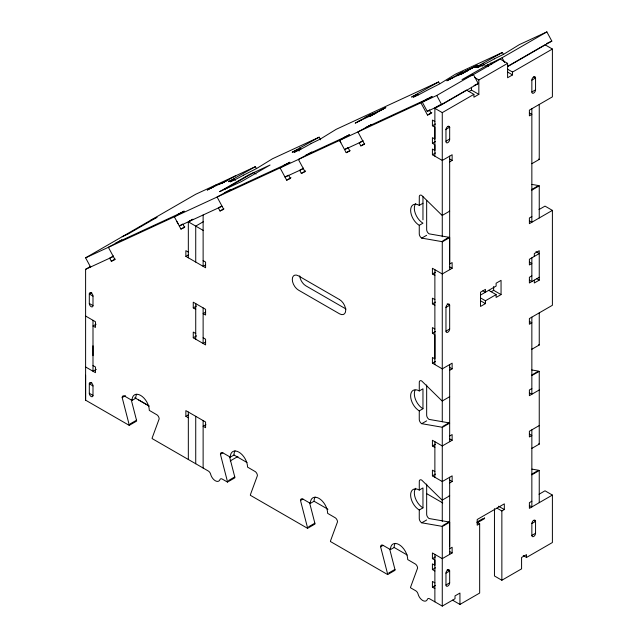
<?xml version="1.0" encoding="UTF-8"?>
<svg xmlns="http://www.w3.org/2000/svg" width="638" height="638" viewBox="0 0 638 638"><rect width="100%" height="100%" fill="white"/><g stroke="black" fill="none" stroke-linecap="round" stroke-linejoin="round"><path stroke-width="0.96" d="M131.308 400.026L136.516 420.219A3.485 2.01 60 0 1 136.62 421.088L129.219 425.363L85.604 400.178L85.604 269.324L90.532 266.477M92.996 355.669L92.996 345.78M449.67 161.861L452.135 160.441L452.135 154.747L442.27 160.441L432.412 154.747L432.412 149.053L434.877 150.472L434.877 144.738L432.412 143.319L432.412 137.625L434.877 139.044L434.877 127.185L432.412 125.766L432.412 120.072L434.877 121.491M449.67 546.351L449.67 522.259L442.278 526.533L442.27 606.1L429.677 598.827A3.485 2.01 60 0 0 427.356 599.385A6.97 4.027 60 0 1 422.707 600.494A6.97 4.027 60 0 1 418.057 594.018A3.485 2.01 60 0 0 415.729 590.78L410.529 587.773A3.501 2.018 60 0 1 410.633 587.016L417.579 568.115A3.485 2.01 60 0 0 415.561 564.151L407.714 559.582A12.202 7.042 60 0 0 399.085 544.629A12.202 7.042 60 0 0 390.456 549.613L383.063 545.346A3.485 2.01 60 0 0 380.599 546.766L387.537 573.69A3.485 2.01 60 0 1 387.641 574.559L395.042 570.292A3.485 2.01 60 0 0 394.938 569.415L389.73 549.23M449.67 269.691L449.67 237.575L442.278 241.842L442.27 421.79M442.278 241.842A3.485 2.01 60 0 0 441.568 241.555L421.726 238.118A3.485 2.01 60 0 1 419.262 233.851L419.262 225.31A12.202 7.042 60 0 1 410.633 210.365A12.202 7.042 60 0 1 419.262 205.38L419.302 196.344A3.485 2.01 60 0 1 421.726 195.411L441.568 214.886A3.485 2.01 60 0 0 442.278 215.413L449.67 211.146A3.485 2.01 60 0 1 449.311 210.907M426.662 384.953L426.662 415.147A3.485 2.01 60 0 0 429.127 419.413L448.969 422.85A3.485 2.01 60 0 1 449.67 423.138L442.278 427.412A3.485 2.01 60 0 0 441.568 427.117L421.726 423.688A3.485 2.01 60 0 1 419.262 419.413L419.262 410.872A12.202 7.042 60 0 1 410.633 395.927A12.202 7.042 60 0 1 419.262 390.942L419.302 381.907A3.485 2.01 60 0 1 421.726 380.982L441.568 400.457A3.501 2.026 60 0 0 442.278 400.983L449.67 396.708A3.501 2.026 60 0 1 449.311 396.477M442.278 526.533A3.485 2.01 60 0 0 441.568 526.246L421.726 522.809A3.485 2.01 60 0 1 419.262 518.534L419.262 509.993A12.202 7.042 60 0 1 410.633 495.048A12.202 7.042 60 0 1 419.262 490.064L419.302 481.036A3.485 2.01 60 0 1 421.726 480.103L441.568 499.578A3.501 2.026 60 0 0 442.278 500.104L449.67 495.83A3.501 2.026 60 0 1 449.136 495.455M231.738 180.618L234.465 178.991L235.294 180.522M414.963 95.899L417.691 94.272L411.59 97.048L438.609 81.959L439.43 83.49M90.548 267.035L85.604 257.832L195.73 194.255L255.383 166.67L256.213 168.209M217.103 184.374L207.238 190.068L213.371 186.95M119.442 241.339L121.906 239.912L108.38 247.305L85.604 257.832M224.361 181.862L221.896 183.289L235.422 175.897M178.082 214.224L184.207 211.106L174.349 216.8L108.38 247.305L114.976 259.578L111.315 261.269L109.664 258.199L113.516 255.982M89.304 267.194L90.779 266.341M224.903 189.199L253.669 172.587L256.133 174.014M228.165 191.073L230.629 189.645M111.315 261.269L115.167 259.044M361.355 120.04L355.222 123.158L371.22 114.346L368.748 115.765M283.814 165.338L289.947 162.219L280.082 167.914L286.677 180.187L290.346 178.496L288.695 175.426M182.58 224.105L179.294 226.004L222.056 206.241M372.345 114.952L369.88 116.379L385.878 107.567L379.746 110.685M192.955 219.161L188.33 221.833L188.33 257.784M191.751 219.855L188.33 221.833L203.123 230.382M309.462 153.479L311.926 152.059L298.401 159.444L305.004 171.718L301.335 173.408L299.685 170.346L303.536 168.121M365.319 127.656L428.297 98.539L420.897 102.806L174.349 216.8L180.953 229.074L184.805 226.849M221.163 206.329L218.387 207.932L220.038 211.003L223.699 209.304L217.103 197.03L229.712 190.068M343.332 137.824L349.464 134.706L339.599 140.4L340.836 142.697M220.038 211.003L223.89 208.778M368.979 125.957L371.444 124.538L357.918 131.922L364.521 144.196L360.853 145.895L359.202 142.824L363.054 140.599M203.426 221.657L195.73 226.107L195.73 262.066M452.964 77.684L446.831 80.795L462.829 71.99L460.357 73.41M463.962 72.596L461.489 74.024L477.487 65.212L471.354 68.33M288.32 175.219L285.026 177.117L303.353 168.647M91.768 292.555L89.304 293.982L89.304 303.473A2.616 1.507 60 0 0 91.154 306.671A2.616 1.507 60 0 0 92.996 305.602L92.996 296.12A2.616 1.507 60 0 0 91.154 292.914A2.616 1.507 60 0 0 89.304 293.982L92.996 296.12M426.032 99.584L432.157 96.466L422.3 102.16L427.245 111.363L441.695 104.688L478.269 83.57L473.316 74.367L462.048 79.575L487.711 64.972L488.541 66.504M286.677 180.187L290.992 177.699M507.896 66.464L551.822 41.103L546.87 31.9L502.082 57.755L485.885 65.818L487.711 64.972M301.335 173.408L305.65 170.92M422.3 102.16L436.751 95.477L473.316 74.367M471.45 75.707L500.208 59.095L507.609 63.369L507.609 77.748L512.537 74.901L512.537 72.054L552.396 49.038L552.396 96.856L529.388 110.143L529.388 115.837L531.853 114.409L529.388 112.99M347.838 147.705L344.544 149.603L362.87 141.134M339.599 140.4L346.195 152.673L350.047 150.448M360.853 145.895L364.705 143.67M474.736 77.605L478.843 79.973L507.609 63.369M427.245 111.363L429.709 109.943M439.965 104.903L434.877 107.838L434.877 156.166M507.689 66.312L545.004 44.772L552.396 49.038M420.897 102.806L427.5 115.079L431.814 112.591M468.986 91.505L471.45 90.086L478.843 94.352L478.843 79.973M188.33 252.09L185.865 250.67L185.865 256.364L188.641 254.761M473.914 94.352L466.514 90.086L434.877 108.348L442.27 112.623L473.914 94.352L473.914 97.199L478.843 94.352M432.412 125.766L435.491 123.979M96.083 324.232L92.996 326.01L95.461 327.43L95.461 321.735L85.604 316.041M205.588 264.914L203.123 266.333L203.123 214.99M449.67 127.185L445.97 129.323L445.97 141.564A2.616 1.507 -60 0 0 447.82 142.633A2.616 1.507 -60 0 0 449.67 139.435L449.67 127.185L448.028 126.236M531.853 80.125L535.553 77.988L535.553 89.846A2.616 1.507 -60 0 1 533.703 93.052A2.616 1.507 -60 0 1 531.853 91.984L531.853 80.125A2.616 1.507 -60 0 1 533.703 76.919L535.553 77.988A2.616 1.507 -60 0 0 533.703 76.919M432.412 143.319L435.491 141.54M445.97 141.181L449.67 139.044M531.853 91.984L535.553 89.846M432.412 154.747L435.491 152.968M205.588 312.157L203.123 313.585L205.588 315.005L205.588 309.31L193.258 302.197L193.258 307.891L196.552 305.993M96.29 369.354L92.996 371.252L92.996 320.316M91.768 382.385L89.304 383.805L89.304 393.295A2.616 1.507 60 0 0 91.154 396.501A2.616 1.507 60 0 0 92.996 395.432L92.996 385.942A2.616 1.507 60 0 0 91.154 382.744A2.616 1.507 60 0 0 89.304 383.805L92.996 385.942M419.262 205.38L422.962 203.243M195.73 333.514L193.258 332.087L193.258 337.781L196.552 335.883M205.588 342.056L203.123 343.475L203.123 307.891M419.262 225.31L422.962 223.172A12.202 7.042 60 0 1 415.37 213.571A12.202 7.042 60 0 1 415.737 203.586M129.219 425.363A3.485 2.01 60 0 0 129.115 424.485L122.177 397.57L125.463 395.672M539.246 104.449L539.246 159.428L531.853 163.695A3.557 2.05 60 0 1 531.677 163.583M122.177 397.57A3.485 2.01 60 0 1 124.641 396.142L132.034 400.417L135.734 398.279A12.202 7.042 60 0 1 136.699 394.26M421.726 238.118L426.662 235.27M442.804 240.845L448.969 237.28A3.485 2.01 60 0 1 449.67 237.575M531.917 189.39L537.316 186.28M539.246 217.973L539.246 185.857L531.853 190.124A3.485 2.01 60 0 0 531.677 190.028M130.351 423.776L136.516 420.219M539.038 209.559L545.004 206.114L552.396 210.381L552.396 305.283L529.388 318.561L529.388 324.256L531.853 322.836L529.388 321.408M205.899 424.669L203.123 426.272L205.588 427.699L205.588 422.005L185.865 410.617L185.865 416.311L188.641 414.708M449.67 156.166L449.67 263.996L452.135 262.577L452.135 268.271L442.27 273.965L432.412 268.271L432.412 273.965L435.491 272.187M531.853 216.553L529.388 217.973L529.388 223.667L552.396 210.381M434.877 299.589L432.412 298.161L432.412 303.855L435.491 302.077M445.97 307.412L449.67 305.283L449.67 329.001A2.616 1.507 -60 0 1 447.82 332.207A2.616 1.507 -60 0 1 445.97 331.138L445.97 307.412A2.616 1.507 -60 0 1 447.82 304.214A2.616 1.507 -60 0 1 449.67 305.275L447.206 303.855M480.51 295.067L496.117 286.055L496.117 283.208L501.053 280.361L501.053 294.596L496.117 297.436L496.117 294.596L488.724 290.322M491.188 291.749L493.652 290.322L501.053 294.596M480.51 297.914L485.438 300.761L496.117 294.596M229.552 456.752L234.76 476.937A3.485 2.01 60 0 1 234.864 477.814L227.471 482.081A3.485 2.01 60 0 0 227.367 481.212L220.421 454.296L222.885 452.868L230.286 457.135L233.986 455.006A12.202 7.042 60 0 1 235.023 450.859M434.877 329.001L432.412 327.581L432.412 333.275L435.491 331.497M531.853 275.863L529.388 277.283L529.388 282.977L539.246 277.283M485.438 300.761L485.438 303.608L480.51 306.455L480.51 292.22L485.438 289.373L485.438 292.22L482.974 290.8M445.97 331.138L449.67 329.001M534.317 256.404L534.317 253.557L539.246 250.71L539.246 280.13L534.317 282.977L534.317 280.13M230.222 460.923L237.942 456.465M228.603 480.502L234.76 476.937M432.412 333.275L434.877 334.695L434.877 358.899L432.412 357.471L432.412 363.166L435.491 361.387M449.67 370.279L452.135 368.86L452.135 363.166L442.27 368.86L432.412 363.166M419.262 390.942L422.962 388.813L422.962 408.735L419.262 410.872M539.246 312.875L539.246 344.991L531.853 349.265A3.469 2.002 60 0 1 531.677 349.153M421.726 423.688L426.662 420.841M309.645 502.991L314.853 523.176A3.485 2.01 60 0 1 314.957 524.053L307.556 528.32A3.485 2.01 60 0 0 307.452 527.451L300.506 500.527L302.978 499.107L310.371 503.374L314.071 501.245A12.202 7.042 60 0 1 315.108 497.098M442.804 426.407L448.969 422.85M531.917 374.961L537.316 371.842M531.677 448.275A3.485 2.01 60 0 0 531.853 448.386L539.246 444.112L539.246 371.42L531.677 375.599M449.67 436.001L452.135 434.574L452.135 440.268L442.27 445.962L432.412 440.268L432.412 445.962L435.491 444.184M531.853 388.55L529.388 389.978L529.388 395.672L539.246 389.978M308.688 526.733L314.853 523.176M434.877 471.586L432.412 470.158L432.412 475.852L435.491 474.074M419.262 490.064L422.962 487.934L422.962 507.864L419.262 509.993M539.246 425.562L529.388 431.256L529.388 436.95L531.853 435.523L529.388 434.103M449.67 482.974L452.135 481.546L452.135 475.852L442.27 481.546L432.412 475.852M421.726 522.809L426.662 519.962M380.599 546.766L383.063 545.346M390.456 549.613L394.156 547.476A12.202 7.042 60 0 1 395.193 543.337M442.804 525.529L448.969 521.972A3.485 2.01 60 0 1 449.67 522.259M531.917 474.082L537.316 470.964M539.246 502.664L539.246 470.541L531.853 474.816A3.477 2.01 60 0 0 531.677 474.72M388.773 572.972L394.938 569.415M483.285 518.407L477.12 521.972L477.224 522.841L484.617 518.574L484.513 517.697M452.549 600.167L459.942 604.441L479.664 593.053L479.664 523.774L477.2 525.202L477.2 519.507L504.323 503.853L504.323 509.547L501.859 510.966L496.922 508.119M539.038 494.243L545.004 490.805L552.396 495.072L552.396 542.523L526.51 557.468L523.224 555.57M449.67 548.688L452.135 547.26L452.135 552.955L442.27 558.649L432.412 552.963L432.412 558.649L435.491 556.87M531.853 501.237L529.388 502.664L529.388 508.358L552.396 495.072M432.412 558.649L434.877 560.076L434.877 565.292L432.412 563.872L432.412 569.567L435.491 567.788M445.97 573.123L449.67 570.986A2.616 1.507 -60 0 0 447.82 569.917A2.616 1.507 -60 0 0 445.97 573.123L445.97 584.982A2.616 1.507 -60 0 0 447.82 586.051A2.616 1.507 -60 0 0 449.67 582.853L449.67 570.986L447.206 569.567M531.853 523.543L535.553 521.405L535.553 533.264A2.616 1.507 -60 0 1 533.703 536.47A2.616 1.507 -60 0 1 531.853 535.402L531.853 523.543A2.616 1.507 -60 0 1 533.703 520.337L535.553 521.405A2.616 1.507 -60 0 0 533.703 520.337M434.901 582.861L432.412 581.425L432.412 587.12L435.491 585.341M445.97 584.982L449.67 582.853M531.853 535.402L535.553 533.264M442.27 606.1L455.014 598.747L455.014 595.9L459.942 593.053L459.942 604.441M494.458 508.677L494.458 575.97L501.859 580.245L521.581 568.857L521.581 557.468L526.51 554.621L526.51 557.468M255.383 166.67L228.396 181.71L234.465 178.991M320.595 139.802L319.175 137.178L292.188 152.219L298.257 149.491L299.086 151.031M503.222 53.999L502.401 52.46L475.382 67.556L481.483 64.781L482.304 66.312M243.668 175.099L256.604 168.52L272.394 158.806L319.175 137.178M299.007 150.066L300.961 149.077M482.232 65.355L484.178 64.366M438.609 81.959L336.186 129.315L320.396 139.028L311.081 143.566M502.401 52.46L455.612 74.096L439.829 83.809L426.886 90.389A12.202 0.518 -28.3 0 1 418.4 94.871M546.87 31.9L519.412 44.596L503.621 54.31L494.306 58.848M209.703 188.641L228.029 180.171M365.088 117.464L383.406 108.994M456.696 75.109L475.015 66.631M369.665 115.342L374.251 113.229M465.86 70.866L470.437 68.752M357.687 121.73L376.013 113.261M449.304 79.375L467.622 70.906M458.459 75.14L463.044 73.019M150.943 220.11L157.044 217.287L128.286 233.899L122.177 236.722M546.67 43.488L551.822 41.103M115.773 243.03L181.75 212.534M224.496 192.764L287.475 163.647M305.801 155.178L346.992 136.125M478.269 83.57L474.042 85.524M85.604 269.324L113.325 256.508M180.953 229.074L184.613 227.375L182.962 224.313M346.195 152.673L349.863 150.975L348.212 147.904M427.5 115.079L431.16 113.389L429.51 110.318M218.866 184.406L221.617 183.138M295.019 151.964L294.285 152.251A12.186 0.526 -28.2 0 1 294.62 151.716M478.237 67.253L477.511 67.54A12.186 0.526 -28.2 0 1 478.795 66.384M531.933 184.422L538.544 185.562A3.485 2.01 60 0 1 539.246 185.857M448.969 237.28L429.127 233.851A3.485 2.01 60 0 1 426.662 229.576L426.662 200.356M531.781 369.96L538.544 371.133A3.453 1.994 60 0 1 539.07 371.324L539.246 371.42M531.933 469.113L538.544 470.254A3.477 2.01 60 0 1 539.246 470.541M448.969 521.972L429.127 518.534A3.485 2.01 60 0 1 426.662 514.268L426.662 484.075M507.609 69.207L512.537 72.054M507.609 72.054L512.537 74.901M449.67 159.014L452.135 160.441M529.388 220.82L531.853 222.247L531.853 108.723M535.96 251.667L539.246 253.565L529.388 259.251L529.388 264.945L531.853 263.526L529.388 262.098M536.781 278.71L539.246 280.13M529.388 280.13L531.853 281.557L531.853 257.832M449.359 266.668L452.135 268.271M480.51 300.761L485.438 303.608M432.412 273.965L434.877 275.385M432.412 303.855L434.877 305.283M529.388 392.825L531.853 394.244L531.853 317.142M449.359 367.257L452.135 368.86M346.083 309.055L305.849 285.824A8.717 5.032 60 0 1 299.716 275.855M203.123 260.631L205.588 262.059L205.588 267.753L185.865 256.364M449.67 438.848L452.135 440.268M193.258 307.891L195.73 309.31M432.412 445.962L434.877 447.39M529.388 505.511L531.853 506.931L531.853 429.829M498.565 506.221L504.323 509.547M203.123 337.781L205.588 339.209L205.588 344.903L193.258 337.781M449.67 480.127L452.135 481.546M477.2 522.355L479.664 523.774M426.75 493.7L442.732 502.927M89.304 303.473L92.996 305.602M449.67 551.535L452.135 552.955M185.865 416.311L188.33 417.73M92.996 365.558L95.461 366.978L95.461 372.672L85.604 366.978M134.73 397.737L149.268 406.111M138.613 399.938L148.766 405.8M233.986 455.006L247.01 462.526M314.071 501.245L327.94 509.252M394.156 547.476L407.188 555.004M432.412 569.567L434.901 571.002M432.412 587.12L434.877 588.547M89.304 393.295L92.996 395.432M227.471 482.081L222.271 479.082A3.485 2.01 60 0 0 219.943 479.64A6.97 4.027 60 0 1 215.293 480.749A6.97 4.027 60 0 1 210.652 474.273A3.485 2.01 60 0 0 208.323 471.027L152.107 438.577A3.485 2.01 60 0 1 152.211 437.82L159.157 418.919A3.485 2.01 60 0 0 157.139 414.955L149.292 410.378A12.202 7.042 60 0 0 140.663 395.432A12.202 7.042 60 0 0 132.034 400.417M307.556 528.32L250.359 495.295A3.501 2.026 60 0 1 250.463 494.546L257.401 475.645A3.485 2.01 60 0 0 255.391 471.681L247.544 467.104A12.202 7.042 60 0 0 238.915 452.159A12.202 7.042 60 0 0 230.286 457.135M387.641 574.559L330.444 541.534A3.501 2.026 60 0 1 330.548 540.785L337.494 521.884A3.485 2.01 60 0 0 335.476 517.92L327.629 513.343A12.202 7.042 60 0 0 319 498.398A12.202 7.042 60 0 0 310.371 503.374M502.082 57.755L504.674 62.58M490.813 62.971L491.635 64.502M482.862 63.282L484.106 65.586M441.695 104.688L436.751 95.477M299.645 148L300.578 149.723M176.822 221.402L178.058 223.707M501.859 510.966L501.859 580.245M493.652 286.526L493.652 290.322M471.45 87.207L471.45 90.086M449.67 364.593L449.67 441.695M449.67 477.28L449.67 554.382M442.27 112.623L442.27 236.754M442.278 427.412L442.27 521.421M434.877 269.691L434.877 364.593M434.877 441.695L434.877 477.28M434.877 554.382L434.877 601.833M422.962 196.6L422.962 219.847M203.123 420.578L203.123 468.029M195.73 303.624L195.73 339.209M195.73 416.311L195.73 463.754M188.33 412.044L188.33 459.488M85.604 375.28L85.604 400.178M494.426 58.792A12.218 0.526 -28.3 0 1 484.114 64.406M482.296 65.331A12.218 0.526 -28.3 0 1 478.293 67.245M478.891 66.336A12.226 0.502 -28.4 0 1 481.61 64.717M311.472 143.383A12.202 0.558 -28.2 0 1 300.777 149.196M294.7 151.677A12.226 0.502 -28.4 0 1 298.409 149.428M243.676 175.099A12.202 0.51 -28.3 0 1 235.199 179.581M418.568 94.775A12.194 0.51 -28.2 0 1 413.775 97M299.062 150.034A12.21 0.51 -28.2 0 1 295.067 151.94M230.414 181.79A12.202 0.518 -28.4 0 1 231.881 180.546M235.342 179.485A12.194 0.51 -28.2 0 1 230.557 181.71M413.639 97.08A12.202 0.518 -28.4 0 1 415.099 95.828M300.506 500.527A3.485 2.01 60 0 1 302.978 499.107M220.421 454.296A3.485 2.01 60 0 1 222.885 452.868M422.962 408.735A12.202 7.042 60 0 1 415.059 390.209M422.962 507.864A12.202 7.042 60 0 1 415.37 498.254A12.202 7.042 60 0 1 415.737 488.277M445.97 129.705A2.616 1.507 -60 0 1 447.82 126.499A2.616 1.507 -60 0 1 449.67 127.568M539.246 159.428A3.557 2.05 60 0 1 538.719 159.053M539.246 344.991A3.469 2.002 60 0 1 538.719 344.616M539.246 444.112A3.485 2.01 60 0 1 538.719 443.737M224.544 188.824L219.608 191.671L241.292 181.647L270.057 165.035L248.373 175.067L224.544 188.824M339.544 299.589L298.456 275.863A8.717 5.032 60 0 0 292.292 279.42A8.717 5.032 60 0 0 298.456 290.099L339.544 313.824A8.717 5.032 60 0 0 345.708 310.259A8.717 5.032 60 0 0 339.544 299.589"/></g></svg>
